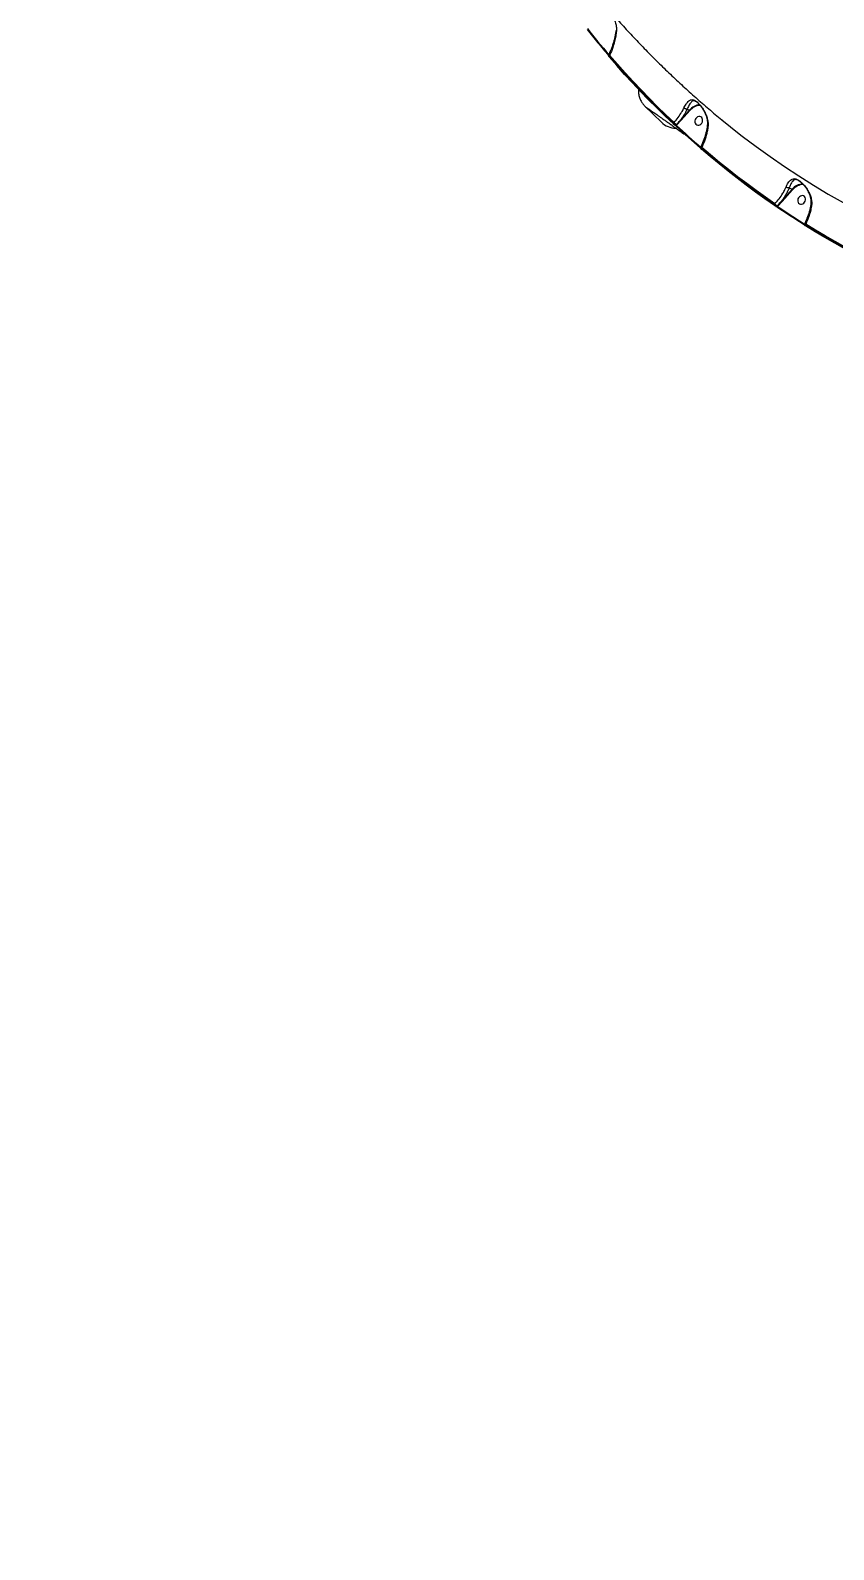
# Model space of a CAD drawing. Header units: millimetres. Extents: x -8607 to 7621, y -5747 to 4382.
# Drawn here: x 3734 to 4541, y -2350 to -823 of the extents above; entities that cross this region are included whole.
import ezdxf

# ---------------------------------------------------------------- set-up
doc = ezdxf.new("R2010")
doc.units = ezdxf.units.MM
doc.layers.add('DIKOM_ОБЪЕКТ', color=7, linetype='Continuous')
doc.layers.add('DIKOM_РАЗМЕР_ОБЪЕКТА', color=7, linetype='Continuous')
doc.styles.add('style1', font='arial.ttf', dxfattribs={"width": 0.8})
doc.dimstyles.new('1-50', dxfattribs={"dimtxt": 300, "dimasz": 200, "dimexe": 100, "dimexo": 0, "dimgap": 100, "dimtad": 1, "dimtxsty": 'style1', "dimcen": 200, "dimclrd": 7, "dimclre": 7, "dimclrt": 7, "dimadec": 1, "dimazin": 2, "dimtfac": 1, "dimtmove": 0, "dimatfit": 2, "dimfxl": 0, "dimlwd": 25, "dimlwe": 18, "dimarcsym": 0})

# ---------------------------------------------------------------- blocks, each defined once
blk = doc.blocks.new('*D11')
at = {"layer": 'Defpoints', "color": 0, "transparency": 16777216}
for p in [(7619.4, -165.1), (-6826.5, -739.4), (7619.4, -5647.1)]:
    blk.add_point(p, dxfattribs=at)
at = {"layer": 'DIKOM_РАЗМЕР_ОБЪЕКТА', "color": 7, "lineweight": 18, "transparency": 16777216}
for p, q in [((7619.4, -165.1), (7619.4, -5747.1)), ((-6826.5, -739.4), (-6826.5, -5747.1))]:
    blk.add_line(p, q, dxfattribs=at)
at = {"layer": 'DIKOM_РАЗМЕР_ОБЪЕКТА', "color": 7, "lineweight": 25, "transparency": 16777216}
blk.add_line((-6626.5, -5647.1), (7419.4, -5647.1), dxfattribs=at)
at = {"layer": 'DIKOM_РАЗМЕР_ОБЪЕКТА', "color": 7, "transparency": 16777216}
for points in [[(-6626.5, -5613.8), (-6626.5, -5680.5), (-6826.5, -5647.1)], [(7419.4, -5613.8), (7419.4, -5680.5), (7619.4, -5647.1)]]:
    blk.add_solid(points, dxfattribs=at)
at = {"layer": 'DIKOM_РАЗМЕР_ОБЪЕКТА', "color": 7, "transparency": 16777216, "insert": (396.4, -5394), "char_height": 300, "attachment_point": 5, "style": 'style1'}
blk.add_mtext('14400', dxfattribs=at)
blk = doc.blocks.new('*D13')
at = {"layer": 'Defpoints', "color": 0, "transparency": 16777216}
for p in [(-5326.5, -191.4), (6073.5, -191.4), (6073.5, -4959.5)]:
    blk.add_point(p, dxfattribs=at)
at = {"layer": 'DIKOM_РАЗМЕР_ОБЪЕКТА', "color": 7, "lineweight": 18, "transparency": 16777216}
for p, q in [((-5326.5, -191.4), (-5326.5, -5059.5)), ((6073.5, -191.4), (6073.5, -5059.5))]:
    blk.add_line(p, q, dxfattribs=at)
at = {"layer": 'DIKOM_РАЗМЕР_ОБЪЕКТА', "color": 7, "lineweight": 25, "transparency": 16777216}
blk.add_line((-5126.5, -4959.5), (5873.5, -4959.5), dxfattribs=at)
at = {"layer": 'DIKOM_РАЗМЕР_ОБЪЕКТА', "color": 7, "transparency": 16777216}
for points in [[(-5126.5, -4926.2), (-5126.5, -4992.9), (-5326.5, -4959.5)], [(5873.5, -4926.2), (5873.5, -4992.9), (6073.5, -4959.5)]]:
    blk.add_solid(points, dxfattribs=at)
at = {"layer": 'DIKOM_РАЗМЕР_ОБЪЕКТА', "color": 7, "transparency": 16777216, "insert": (373.5, -4706.4), "char_height": 300, "attachment_point": 5, "style": 'style1'}
blk.add_mtext('11400', dxfattribs=at)

msp = doc.modelspace()

# ---------------------------------------------------------------- linework, layer by layer
at = {"layer": 'DIKOM_ОБЪЕКТ', "color": 7, "linetype": 'Continuous', "lineweight": 15}
for p, q in [((4314.729, -847.395), (4314.601, -847.658)), ((4315.718, -847.9), (4315.412, -848.529)), ((4351.051, -898.931), (4367.686, -915.217)), ((4401.98, -894.044), (4401.751, -893.945)), ((4379.943, -915.962), (4380.376, -915.478)), ((4387.598, -913.217), (4383.301, -917.961)), ((4387.065, -912.779), (4395.822, -903.004)), ((4396.355, -903.441), (4387.598, -913.217)), ((4393.604, -901.964), (4395.822, -903.004)), ((4382.428, -917.978), (4382.814, -917.547)), ((4383.301, -917.961), (4382.967, -918.334)), ((4407.263, -940.065), (4407.071, -940.458)), ((4407.263, -940.065), (4407.263, -940.066)), ((4408.251, -940.57), (4407.956, -941.177)), ((4488.436, -994.42), (4499.012, -982.614)), ((4499.545, -983.052), (4488.97, -994.857)), ((4496.089, -981.244), (4499.012, -982.614)), ((4481.224, -997.703), (4481.666, -997.21)), ((4483.836, -999.577), (4484.103, -999.279)), ((4484.591, -999.692), (4484.502, -999.792)), ((4488.97, -994.857), (4484.591, -999.692)), ((4511.723, -1017.069), (4511.466, -1017.596)), ((4511.723, -1017.069), (4511.724, -1017.07)), ((4512.712, -1017.575), (4512.422, -1018.17))]:
    msp.add_line(p, q, dxfattribs=at)
at = {"layer": 'DIKOM_ОБЪЕКТ', "color": 7, "linetype": 'Continuous', "lineweight": 15, "flags": 128}
for points in [[(4293.329, -821.042), (4295.975, -824.359), (4298.635, -827.662), (4301.309, -830.951), (4303.996, -834.225), (4306.697, -837.485), (4309.412, -840.73), (4312.14, -843.961), (4314.881, -847.177)], [(4315.412, -848.529), (4315.295, -848.671), (4315.201, -848.817), (4315.134, -848.961), (4315.094, -849.097), (4315.085, -849.222), (4315.106, -849.33), (4315.142, -849.398)], [(4379.819, -916.969), (4371.402, -908.95), (4363.081, -900.81), (4354.857, -892.55), (4346.732, -884.17), (4338.706, -875.672), (4330.78, -867.057), (4322.956, -858.326), (4315.235, -849.48)], [(4315.412, -848.529), (4323.127, -857.367), (4330.944, -866.091), (4338.863, -874.699), (4346.883, -883.19), (4355.001, -891.563), (4363.218, -899.816), (4371.532, -907.95), (4379.943, -915.962)], [(4380.376, -915.478), (4371.949, -907.45), (4363.617, -899.299), (4355.384, -891.028), (4347.249, -882.638), (4339.214, -874.129), (4331.28, -865.502), (4323.447, -856.759), (4315.718, -847.9)], [(4379.943, -915.962), (4379.836, -916.115), (4379.752, -916.271), (4379.694, -916.424), (4379.662, -916.569), (4379.66, -916.7), (4379.686, -916.813), (4379.74, -916.904), (4379.819, -916.969)], [(4402.32, -911.448), (4401.738, -912.589), (4401.445, -913.824), (4401.465, -915.053), (4401.795, -916.176), (4402.41, -917.103), (4403.259, -917.758), (4404.274, -918.088), (4405.372, -918.067), (4406.464, -917.696), (4407.463, -917.006), (4408.286, -916.051), (4408.868, -914.911), (4409.161, -913.676), (4409.141, -912.447), (4408.81, -911.324), (4408.196, -910.397), (4407.347, -909.742), (4406.332, -909.412), (4405.234, -909.433), (4404.141, -909.804), (4403.143, -910.494), (4402.32, -911.448)], [(4428.67, -912.988), (4435.119, -918.239), (4439.124, -921.446)], [(4382.967, -918.334), (4382.86, -918.488), (4382.776, -918.644), (4382.718, -918.798), (4382.687, -918.944), (4382.685, -919.076), (4382.712, -919.189), (4382.767, -919.28), (4382.847, -919.344)], [(4407.149, -941.218), (4404.071, -938.538), (4401.004, -935.842), (4397.949, -933.131), (4394.905, -930.405), (4391.873, -927.662), (4388.853, -924.905), (4385.844, -922.132), (4382.847, -919.344)], [(4382.967, -918.334), (4385.961, -921.12), (4388.967, -923.89), (4391.985, -926.646), (4395.014, -929.385), (4398.056, -932.11), (4401.108, -934.819), (4404.172, -937.512), (4407.248, -940.19)], [(4439.124, -921.446), (4448.841, -929.059), (4462.769, -939.571), (4476.899, -949.772), (4491.227, -959.659), (4505.747, -969.229), (4520.455, -978.478), (4535.347, -987.404), (4550.418, -996.004), (4565.662, -1004.275), (4581.076, -1012.214), (4596.654, -1019.819), (4602.524, -1022.579)], [(4407.248, -940.19), (4407.145, -940.348), (4407.065, -940.508), (4407.01, -940.665), (4406.982, -940.813), (4406.983, -940.947), (4407.012, -941.062), (4407.068, -941.154), (4407.093, -941.179)], [(4407.956, -941.177), (4407.854, -941.334), (4407.774, -941.493), (4407.72, -941.65), (4407.692, -941.798), (4407.692, -941.932), (4407.72, -942.047), (4407.775, -942.139), (4407.856, -942.205)], [(4481.184, -998.778), (4471.716, -992.167), (4462.331, -985.422), (4453.032, -978.545), (4443.819, -971.536), (4434.694, -964.397), (4425.657, -957.128), (4416.711, -949.73), (4407.856, -942.205)], [(4407.956, -941.177), (4416.804, -948.696), (4425.743, -956.088), (4434.772, -963.351), (4443.89, -970.484), (4453.095, -977.487), (4462.387, -984.359), (4471.763, -991.097), (4481.224, -997.703)], [(4481.666, -997.21), (4472.186, -990.592), (4462.79, -983.84), (4453.479, -976.956), (4444.255, -969.939), (4435.119, -962.791), (4426.073, -955.513), (4417.116, -948.106), (4408.251, -940.57)], [(4505.509, -991.059), (4504.928, -992.2), (4504.635, -993.435), (4504.654, -994.664), (4504.985, -995.787), (4505.6, -996.714), (4506.449, -997.369), (4507.464, -997.699), (4508.562, -997.678), (4509.654, -997.307), (4510.652, -996.616), (4511.476, -995.662), (4512.057, -994.521), (4512.35, -993.287), (4512.331, -992.058), (4512, -990.935), (4511.385, -990.008), (4510.536, -989.353), (4509.522, -989.022), (4508.424, -989.044), (4507.331, -989.414), (4506.333, -990.105), (4505.509, -991.059)], [(4481.224, -997.703), (4481.134, -997.869), (4481.065, -998.037), (4481.021, -998.202), (4481.002, -998.357), (4481.01, -998.497), (4481.044, -998.616), (4481.103, -998.711), (4481.184, -998.778)], [(4484.502, -999.792), (4484.412, -999.958), (4484.343, -1000.127), (4484.299, -1000.293), (4484.281, -1000.449), (4484.289, -1000.589), (4484.324, -1000.708), (4484.384, -1000.803), (4484.467, -1000.869)], [(4511.531, -1018.623), (4508.114, -1016.463), (4504.706, -1014.285), (4501.308, -1012.091), (4497.919, -1009.88), (4494.541, -1007.652), (4491.173, -1005.408), (4487.815, -1003.147), (4484.467, -1000.869)], [(4484.502, -999.792), (4487.847, -1002.067), (4491.203, -1004.327), (4494.568, -1006.569), (4497.943, -1008.795), (4501.329, -1011.004), (4504.724, -1013.197), (4508.129, -1015.372), (4511.544, -1017.531)], [(4512.422, -1018.17), (4512.337, -1018.339), (4512.273, -1018.51), (4512.233, -1018.677), (4512.218, -1018.835), (4512.229, -1018.977), (4512.265, -1019.098), (4512.326, -1019.194), (4512.408, -1019.261)], [(4592.605, -1063.471), (4582.33, -1058.432), (4572.124, -1053.253), (4561.988, -1047.934), (4551.924, -1042.475), (4541.932, -1036.878), (4532.015, -1031.142), (4522.173, -1025.27), (4512.408, -1019.261)], [(4512.422, -1018.17), (4522.179, -1024.174), (4532.013, -1030.041), (4541.922, -1035.772), (4551.905, -1041.364), (4561.961, -1046.819), (4572.088, -1052.134), (4582.286, -1057.308), (4592.552, -1062.343)], [(4593.011, -1061.831), (4582.722, -1056.789), (4572.503, -1051.605), (4562.354, -1046.281), (4552.277, -1040.816), (4542.273, -1035.213), (4532.343, -1029.471), (4522.489, -1023.591), (4512.712, -1017.575)]]:
    msp.add_lwpolyline(points, dxfattribs=at)
at = {"layer": 'DIKOM_ОБЪЕКТ', "color": 7, "linetype": 'Continuous', "lineweight": 15}
for centre, radius, start, end in [((4315.766, -848.047), 1.24, 135.46527, 165.435505), ((4324.026, -830.415), 19.359, 241.298784, 244.584672), ((4365.737, -883.931), 20.993, 225.468414, 237.682337), ((4365.737, -883.931), 20.993, 225.606467, 237.682443), ((4407.647, -913.133), 15.57, 95.104324, 139.417526), ((4407.756, -913.161), 14.982, 93.814081, 139.552483), ((4382.373, -900.215), 20.994, 225.607402, 269.530974), ((4388.712, -908.128), 11.113, 221.404394, 237.944242), ((4386.056, -914.551), 2.038, 40.866263, 60.357453), ((4394.814, -904.775), 2.039, 40.866611, 60.356888), ((4381.793, -917.541), 0.771, 233.262032, 325.480839), ((4381.634, -919.431), 2.223, 41.404394, 57.944242), ((4416.803, -922.601), 19.901, 241.356727, 244.551773), ((4510.804, -992.699), 15.516, 93.977813, 139.46242), ((4498.003, -984.386), 2.039, 40.866611, 60.356888), ((4510.902, -992.712), 14.91, 92.238467, 139.618395), ((4490.002, -989.86), 11.113, 221.404394, 237.944242), ((4483.188, -999.125), 0.79, 242.494186, 325.074777), ((4482.924, -1001.162), 2.223, 41.404394, 57.944242), ((4487.428, -996.191), 2.038, 40.866263, 60.357453), ((4521.265, -999.602), 19.904, 241.357025, 244.551605)]:
    msp.add_arc(centre, radius, start, end, dxfattribs=at)
for points, knots in [([(4277.747, -756.91), (4279.443, -759.107), (4284.719, -765.947), (4293.775, -777.255), (4304.965, -790.774), (4316.383, -804.062), (4328.017, -817.121), (4339.865, -829.945), (4351.923, -842.533), (4364.189, -854.88), (4376.657, -866.984), (4389.327, -878.841), (4402.186, -890.457), (4415.262, -901.79), (4424.093, -909.292), (4428.618, -912.945), (4428.663, -912.981)], [0, 0, 0, 0, 0.03812049, 0.11865094, 0.19911635, 0.2794922, 0.3597803, 0.43998273, 0.52010172, 0.60013968, 0.68009922, 0.7599831, 0.83979424, 0.91953572, 0.99921077, 1, 1, 1, 1]), ([(4316.642, -804.275), (4316.891, -804.667), (4317.698, -805.942), (4318.939, -808.245), (4320.464, -811.588), (4321.777, -815.527), (4322.587, -819.754), (4322.519, -822.442), (4322.488, -823.656)], [0, 0, 0, 0, 0.065069538, 0.211712376, 0.361971063, 0.583635325, 0.811832898, 1, 1, 1, 1]), ([(4293.049, -821.9), (4294.886, -824.199), (4300.211, -830.865), (4307.406, -839.585), (4312.82, -845.943), (4314.625, -848.064)], [0, 0, 0, 0, 0.2597929, 0.75317095, 1, 1, 1, 1]), ([(4321.963, -822.87), (4321.929, -823.287), (4321.808, -824.746), (4321.393, -827.361), (4320.723, -830.696), (4319.84, -834.117), (4318.766, -837.591), (4317.497, -841.088), (4316.151, -844.371), (4315.155, -846.449), (4314.706, -847.385)], [0, 0, 0, 0, 0.05398305, 0.18876056, 0.325099, 0.46299239, 0.6023052, 0.74278841, 0.88410584, 1, 1, 1, 1]), ([(4322.488, -823.656), (4322.307, -825.311), (4321.944, -828.647), (4320.753, -834.164), (4319.213, -839.316), (4317.464, -844.013), (4316.302, -846.601), (4315.718, -847.9)], [0, 0, 0, 0, 0.21064754, 0.42474969, 0.67621295, 0.83739904, 1, 1, 1, 1]), ([(4321.99, -822.86), (4322.004, -822.991), (4322.03, -823.242), (4322.286, -823.51), (4322.46, -823.636), (4322.488, -823.656)], [0, 0, 0, 0, 0.481113349, 0.91665373, 1, 1, 1, 1]), ([(4314.614, -847.663), (4314.596, -847.691), (4314.52, -847.807), (4314.49, -848.045), (4314.504, -848.327), (4314.586, -848.59), (4314.74, -848.883), (4314.927, -849.15), (4315.12, -849.369), (4315.175, -849.432)], [0, 0, 0, 0, 0.04287294, 0.1791025, 0.30409298, 0.43139679, 0.59155224, 0.88325865, 1, 1, 1, 1]), ([(4314.625, -847.67), (4314.621, -847.697), (4314.611, -847.759), (4314.886, -848.064), (4315.237, -848.375), (4315.412, -848.529)], [0, 0, 0, 0, 0.27590186, 0.63997533, 1, 1, 1, 1]), ([(4344.853, -881.958), (4344.817, -882.26), (4344.692, -883.304), (4344.735, -885.088), (4344.959, -887.252), (4345.403, -889.313), (4346.019, -891.245), (4346.782, -893.029), (4347.651, -894.644), (4348.582, -896.069), (4349.503, -897.265), (4350.339, -898.217), (4350.835, -898.714), (4351.051, -898.931)], [0, 0, 0, 0, 0.04830904, 0.16724433, 0.28263797, 0.3942918, 0.50189292, 0.60497135, 0.70279779, 0.79410972, 0.87645034, 0.9459557, 1, 1, 1, 1]), ([(4380.376, -915.478), (4381.791, -913.828), (4384.661, -910.481), (4387.813, -905.712), (4389.579, -902.456), (4390.274, -900.971), (4390.379, -900.748)], [0, 0, 0, 0, 0.34349886, 0.69693972, 0.95453068, 1, 1, 1, 1]), ([(4390.379, -900.748), (4390.475, -900.546), (4390.945, -899.559), (4391.839, -897.947), (4393.137, -896.034), (4394.54, -894.426), (4396.13, -893.141), (4397.882, -892.396), (4399.758, -892.442), (4401.518, -893.242), (4402.974, -894.284), (4404.144, -895.299), (4405.369, -896.531), (4406.714, -898.057), (4408.147, -899.899), (4409.906, -902.491), (4411.725, -905.748), (4413.346, -909.681), (4414.396, -913.793), (4414.701, -917.184), (4414.531, -919.144), (4414.481, -919.728)], [0, 0, 0, 0, 0.01345495, 0.06576467, 0.11923563, 0.18263018, 0.24735657, 0.32503286, 0.40535036, 0.46784595, 0.49855954, 0.5302984, 0.56097217, 0.59262479, 0.63404567, 0.67649137, 0.74717297, 0.81975674, 0.89284253, 0.96806491, 1, 1, 1, 1]), ([(4393.6, -901.963), (4393.373, -901.982), (4392.919, -902.019), (4392.115, -901.84), (4391.332, -901.506), (4390.787, -901.136), (4390.497, -900.873), (4390.407, -900.778), (4390.379, -900.748)], [0, 0, 0, 0, 0.2204855, 0.440971, 0.66145684, 0.88194343, 0.96355681, 1, 1, 1, 1]), ([(4401.751, -893.945), (4401.519, -893.834), (4400.597, -893.393), (4399.46, -893.669), (4398.122, -894.471), (4396.907, -895.827), (4395.826, -897.412), (4394.793, -899.279), (4394.072, -900.823), (4393.678, -901.771), (4393.6, -901.963), (4393.6, -901.963)], [0, 0, 0, 0, 0.05968938, 0.23732407, 0.42187861, 0.57058182, 0.72182319, 0.84431119, 0.96899237, 0.99992632, 1, 1, 1, 1]), ([(4401.77, -893.884), (4401.925, -893.95), (4402.246, -894.089), (4402.912, -894.51), (4403.71, -895.128), (4404.607, -895.948), (4405.586, -896.967), (4406.62, -898.167), (4407.725, -899.589), (4408.869, -901.227), (4410.01, -903.082), (4411.134, -905.194), (4412.169, -907.535), (4413.034, -910.062), (4413.657, -912.643), (4413.945, -915.216), (4413.981, -917.302), (4413.803, -918.484), (4413.746, -918.864)], [0, 0, 0, 0, 0.04227372, 0.08773723, 0.13128411, 0.1778663, 0.22284901, 0.2725014, 0.32769065, 0.38891227, 0.45568965, 0.52883774, 0.61254127, 0.69907922, 0.78800157, 0.87454106, 0.95965839, 1, 1, 1, 1]), ([(4354.523, -901.659), (4354.52, -901.657), (4354.505, -901.647), (4354.667, -901.755), (4355.024, -901.997), (4355.661, -902.433), (4356.58, -903.067), (4357.786, -903.904), (4359.264, -904.932), (4360.998, -906.142), (4362.977, -907.526), (4365.192, -909.078), (4367.633, -910.79), (4370.292, -912.657), (4373.158, -914.671), (4376.222, -916.827), (4379.474, -919.117), (4382.903, -921.532), (4386.502, -924.069), (4390.151, -926.643), (4392.667, -928.418), (4393.877, -929.272)], [0, 0, 0, 0, 0.010128488, 0.041796462, 0.082513021, 0.130975199, 0.184449312, 0.240585982, 0.298042553, 0.356169292, 0.414658075, 0.473355992, 0.532182188, 0.59109117, 0.650055897, 0.70905951, 0.768091066, 0.827143205, 0.886210824, 0.945290288, 1, 1, 1, 1]), ([(4379.943, -915.962), (4379.972, -915.992), (4380.171, -916.192), (4380.6, -916.593), (4381.248, -917.14), (4381.898, -917.638), (4382.251, -917.864), (4382.428, -917.978)], [0, 0, 0, 0, 0.042259658, 0.281982857, 0.521271517, 0.760622247, 1, 1, 1, 1]), ([(4382.814, -917.547), (4383.032, -917.303), (4384.124, -916.084), (4385.55, -914.505), (4386.737, -913.152), (4387.065, -912.779)], [0, 0, 0, 0, 0.15331244, 0.76658308, 1, 1, 1, 1]), ([(4393.604, -901.964), (4392.816, -903.555), (4391.535, -906.144), (4389.249, -909.774), (4387.795, -911.775), (4387.065, -912.779)], [0, 0, 0, 0, 0.44270072, 0.72016691, 1, 1, 1, 1]), ([(4393.6, -901.963), (4393.601, -901.963), (4393.603, -901.963), (4393.604, -901.964), (4393.604, -901.964)], [0, 0, 0, 0, 0.69594581, 1, 1, 1, 1]), ([(4381.331, -918.159), (4381.226, -918.09), (4381.015, -917.952), (4380.621, -917.656), (4380.226, -917.335), (4379.961, -917.101), (4379.838, -916.986), (4379.819, -916.969)], [0, 0, 0, 0, 0.23938725, 0.47867034, 0.71791458, 0.95771085, 1, 1, 1, 1]), ([(4382.847, -919.344), (4382.829, -919.327), (4382.705, -919.212), (4382.439, -918.979), (4382.042, -918.659), (4381.648, -918.364), (4381.437, -918.227), (4381.331, -918.159)], [0, 0, 0, 0, 0.04261646, 0.28245698, 0.52162146, 0.76075755, 1, 1, 1, 1]), ([(4382.428, -917.978), (4382.462, -918.002), (4382.53, -918.05), (4382.667, -918.142), (4382.811, -918.236), (4382.911, -918.299), (4382.959, -918.329), (4382.967, -918.334)], [0, 0, 0, 0, 0.2368888, 0.47424314, 0.71374853, 0.9566078, 1, 1, 1, 1]), ([(4413.826, -918.869), (4413.691, -919.81), (4413.403, -921.811), (4412.721, -924.969), (4411.835, -928.302), (4410.752, -931.683), (4409.475, -935.072), (4408.297, -937.874), (4407.488, -939.51), (4407.223, -940.046)], [0, 0, 0, 0, 0.13716199, 0.2915159, 0.44751568, 0.60492543, 0.76338801, 0.92246467, 1, 1, 1, 1]), ([(4414.481, -919.728), (4414.301, -921.003), (4413.938, -923.567), (4413.055, -927.462), (4411.938, -931.343), (4410.419, -935.73), (4409.055, -938.777), (4408.251, -940.57)], [0, 0, 0, 0, 0.187285432, 0.376550907, 0.557006106, 0.739196808, 1, 1, 1, 1]), ([(4413.84, -918.876), (4413.854, -919.001), (4413.883, -919.251), (4414.17, -919.522), (4414.392, -919.674), (4414.45, -919.709), (4414.481, -919.728)], [0, 0, 0, 0, 0.431522808, 0.863047006, 0.927404882, 1, 1, 1, 1]), ([(4407.087, -940.466), (4407.064, -940.502), (4406.985, -940.625), (4406.961, -940.867), (4406.985, -941.132), (4407.063, -941.349), (4407.163, -941.521), (4407.303, -941.698), (4407.483, -941.886), (4407.711, -942.082), (4407.825, -942.18)], [0, 0, 0, 0, 0.05232073, 0.17990816, 0.28851118, 0.38586946, 0.47704859, 0.58303307, 0.79121957, 1, 1, 1, 1]), ([(4407.087, -940.465), (4407.093, -940.487), (4407.105, -940.534), (4407.413, -940.787), (4407.775, -941.047), (4407.956, -941.177)], [0, 0, 0, 0, 0.30045901, 0.65105976, 1, 1, 1, 1]), ([(4492.929, -980.251), (4493.446, -979.145), (4494.382, -977.141), (4495.88, -974.979), (4497.431, -973.304), (4499.221, -972.139), (4501.018, -971.804), (4502.741, -972.115), (4504.354, -972.752), (4506.404, -974.03), (4508.584, -975.872), (4510.52, -977.85), (4512.567, -980.278), (4514.722, -983.397), (4516.725, -987.243), (4518.145, -991.348), (4518.893, -995.542), (4518.643, -998.285), (4518.522, -999.611)], [0, 0, 0, 0, 0.0785517, 0.14240769, 0.2076086, 0.28569108, 0.36653484, 0.40509871, 0.44484294, 0.49743706, 0.54968496, 0.59178495, 0.63493314, 0.70636046, 0.77972168, 0.85332184, 0.92913885, 1, 1, 1, 1]), ([(4504.755, -973.397), (4504.395, -973.243), (4503.615, -972.911), (4502.981, -972.846), (4501.997, -972.843), (4500.857, -973.219), (4499.525, -974.443), (4498.349, -976.132), (4497.223, -978.274), (4496.473, -980.125), (4496.084, -981.243), (4496.084, -981.243)], [0, 0, 0, 0, 0.07182725, 0.15560836, 0.15989452, 0.33612651, 0.5196787, 0.66778305, 0.81842843, 0.99990743, 1, 1, 1, 1]), ([(4505.082, -973.571), (4505.01, -973.523), (4504.888, -973.44), (4504.794, -973.409), (4504.755, -973.397)], [0, 0, 0, 0, 0.58632864, 1, 1, 1, 1]), ([(4505.074, -973.581), (4505.152, -973.617), (4505.487, -973.771), (4506.231, -974.244), (4507.257, -975), (4508.368, -975.966), (4509.531, -977.101), (4510.773, -978.467), (4512.079, -980.091), (4513.417, -981.989), (4514.739, -984.189), (4515.94, -986.633), (4516.917, -989.219), (4517.599, -991.819), (4517.927, -994.387), (4517.973, -996.695), (4517.761, -998.105), (4517.67, -998.713)], [0, 0, 0, 0, 0.01375268, 0.05925578, 0.10766699, 0.15515452, 0.20586362, 0.26481452, 0.33030618, 0.40378099, 0.48715705, 0.57842316, 0.67066332, 0.76221192, 0.84946944, 0.93516781, 1, 1, 1, 1]), ([(4481.666, -997.21), (4483.144, -995.51), (4486.142, -992.061), (4489.412, -987.19), (4491.619, -983.227), (4492.549, -981.113), (4492.929, -980.251)], [0, 0, 0, 0, 0.30725845, 0.62331842, 0.84635295, 1, 1, 1, 1]), ([(4496.089, -981.244), (4495.604, -982.369), (4494.629, -984.633), (4492.783, -987.992), (4490.737, -991.271), (4489.205, -993.367), (4488.436, -994.42)], [0, 0, 0, 0, 0.25954468, 0.52183851, 0.75987951, 1, 1, 1, 1]), ([(4496.084, -981.243), (4495.851, -981.274), (4495.387, -981.336), (4494.569, -981.188), (4493.775, -980.879), (4493.277, -980.554), (4493.018, -980.334), (4492.96, -980.28), (4492.929, -980.251)], [0, 0, 0, 0, 0.23162204, 0.46324406, 0.69486649, 0.92648967, 0.96103414, 1, 1, 1, 1]), ([(4496.084, -981.243), (4496.085, -981.243), (4496.087, -981.243), (4496.088, -981.244), (4496.089, -981.244)], [0, 0, 0, 0, 0.62121693, 1, 1, 1, 1]), ([(4482.824, -999.826), (4482.716, -999.762), (4482.501, -999.635), (4482.086, -999.375), (4481.659, -999.098), (4481.358, -998.897), (4481.211, -998.796), (4481.184, -998.778)], [0, 0, 0, 0, 0.2340719, 0.46796542, 0.70396285, 0.944859, 1, 1, 1, 1]), ([(4481.224, -997.703), (4481.266, -997.738), (4481.491, -997.927), (4481.962, -998.3), (4482.638, -998.798), (4483.304, -999.256), (4483.658, -999.47), (4483.836, -999.577)], [0, 0, 0, 0, 0.05476267, 0.29440938, 0.53012516, 0.76468848, 1, 1, 1, 1]), ([(4484.467, -1000.869), (4484.439, -1000.85), (4484.292, -1000.75), (4483.989, -1000.549), (4483.561, -1000.274), (4483.146, -1000.016), (4482.931, -999.889), (4482.824, -999.826)], [0, 0, 0, 0, 0.05577339, 0.29680369, 0.53266233, 0.7662387, 1, 1, 1, 1]), ([(4483.836, -999.577), (4483.874, -999.597), (4483.95, -999.637), (4484.114, -999.697), (4484.291, -999.749), (4484.422, -999.778), (4484.489, -999.79), (4484.502, -999.792)], [0, 0, 0, 0, 0.21786195, 0.44358903, 0.68359884, 0.93977254, 1, 1, 1, 1]), ([(4484.103, -999.279), (4484.322, -999.035), (4485.414, -997.816), (4486.867, -996.206), (4488.082, -994.823), (4488.436, -994.42)], [0, 0, 0, 0, 0.15042181, 0.75212824, 1, 1, 1, 1]), ([(4517.719, -998.72), (4517.678, -998.986), (4517.476, -1000.301), (4516.917, -1002.745), (4516.036, -1006.029), (4514.949, -1009.361), (4513.672, -1012.692), (4512.574, -1015.267), (4511.859, -1016.698), (4511.683, -1017.05)], [0, 0, 0, 0, 0.04483086, 0.2211802, 0.39933686, 0.57898184, 0.75966352, 0.94084916, 1, 1, 1, 1]), ([(4518.522, -999.611), (4518.173, -1001.413), (4517.487, -1004.951), (4515.79, -1010.366), (4514.133, -1014.56), (4513.011, -1016.941), (4512.712, -1017.575)], [0, 0, 0, 0, 0.3028924, 0.59446107, 0.89202867, 1, 1, 1, 1]), ([(4517.752, -998.729), (4517.75, -998.731), (4517.691, -998.835), (4517.83, -999.087), (4518.109, -999.366), (4518.383, -999.537), (4518.489, -999.593), (4518.522, -999.611)], [0, 0, 0, 0, 0.01022454, 0.40060049, 0.79097776, 0.93547637, 1, 1, 1, 1]), ([(4511.473, -1017.599), (4511.464, -1017.612), (4511.39, -1017.719), (4511.358, -1017.952), (4511.373, -1018.233), (4511.451, -1018.457), (4511.551, -1018.624), (4511.649, -1018.737), (4511.722, -1018.804), (4511.78, -1018.85), (4511.876, -1018.921), (4512.049, -1019.035), (4512.315, -1019.204), (4512.491, -1019.313), (4512.517, -1019.329)], [0, 0, 0, 0, 0.01684785, 0.13640037, 0.23255127, 0.31383446, 0.38226757, 0.43687807, 0.47526674, 0.51038409, 0.5666464, 0.75839094, 0.9644199, 1, 1, 1, 1]), ([(4511.477, -1017.602), (4511.491, -1017.615), (4511.521, -1017.642), (4511.856, -1017.844), (4512.233, -1018.061), (4512.422, -1018.17)], [0, 0, 0, 0, 0.31171891, 0.65602882, 1, 1, 1, 1])]:
    msp.add_open_spline(points, degree=3, knots=knots, dxfattribs=at)

# ---------------------------------------------------------------- dimensions: what is measured, and where the dimension line sits
at = {"layer": 'DIKOM_РАЗМЕР_ОБЪЕКТА'}
dim = msp.add_linear_dim(base=(7619.366, -5647.135), p1=(-6826.527, -739.391), p2=(7619.366, -165.147), text='14400', dimstyle='1-50', dxfattribs=at)
dim.commit()
dim.dimension.update_dxf_attribs({"geometry": '*D11', "text_midpoint": (396.419, -5647.135), "dimtype": 160})
dim = msp.add_linear_dim(base=(6073.473, -4959.53), p1=(-5326.527, -191.391), p2=(6073.473, -191.391), dimstyle='1-50', dxfattribs=at)
dim.commit()
dim.dimension.update_dxf_attribs({"geometry": '*D13', "text_midpoint": (373.473, -4959.53), "dimtype": 160})

doc.saveas('drawing.dxf')
